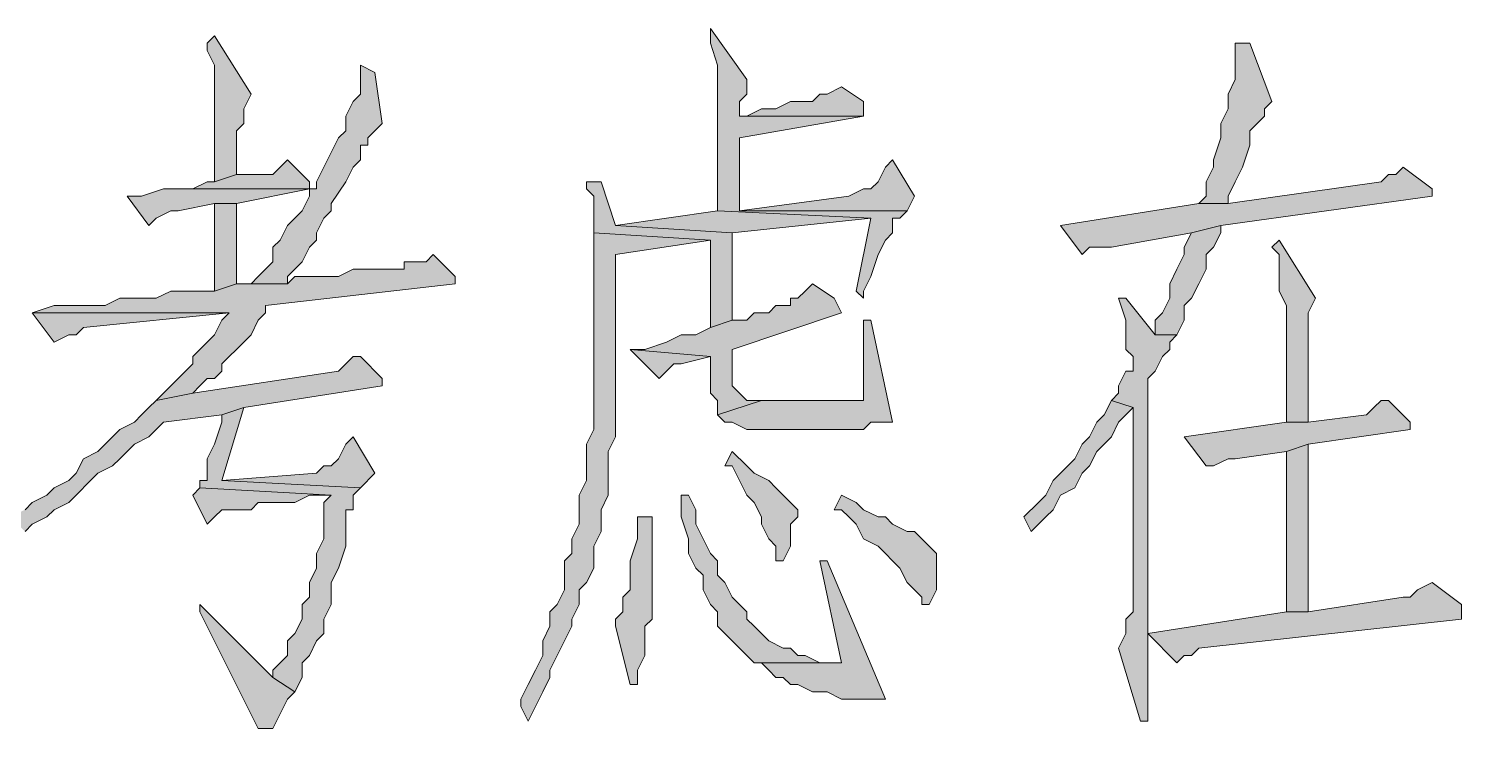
# Model space of a CAD drawing. Header units: millimetres. Extents: x 24 to 410, y 10 to 282.
# Drawn here: x 340.13 to 348.45, y 38.65 to 42.71 of the extents above; entities that cross this region are included whole.
import ezdxf

# ---------------------------------------------------------------- set-up
doc = ezdxf.new("R2010")
doc.units = ezdxf.units.MM

msp = doc.modelspace()

# ---------------------------------------------------------------- hatches: boundary and pattern name
h = msp.add_hatch(color=7)
h.dxf.hatch_style = 2
h.paths.add_polyline_path([(344.085333, 42.714333), (344.085333, 42.629667), (344.127667, 42.502667), (344.127667, 41.656), (345.016667, 41.613667), (344.932, 41.190333), (344.974333, 41.148), (344.974333, 41.190333), (345.016667, 41.275), (345.059, 41.402), (345.101333, 41.486667), (345.143667, 41.529), (345.143667, 41.613667), (345.186, 41.613667), (345.228333, 41.656), (344.254667, 41.656), (344.254667, 41.698333), (344.254667, 42.079333), (344.974333, 42.206333), (344.254667, 42.206333), (344.254667, 42.248667), (344.254667, 42.291), (344.297, 42.333333), (344.297, 42.418)])
h = msp.add_hatch(color=7)
h.dxf.hatch_style = 2
h.paths.add_polyline_path([(341.206667, 42.672), (341.164333, 42.629667), (341.164333, 42.587333), (341.206667, 42.502667), (341.206667, 41.825333), (341.333667, 41.867667), (341.333667, 42.121667), (341.376, 42.164), (341.376, 42.248667), (341.418333, 42.333333)])
h = msp.add_hatch(color=7)
h.dxf.hatch_style = 2
h.paths.add_polyline_path([(347.218, 42.629667), (347.133333, 42.629667), (347.133333, 42.545), (347.133333, 42.418), (347.091, 42.333333), (347.091, 42.248667), (347.048667, 42.164), (347.048667, 42.079333), (347.006333, 41.952333), (347.006333, 41.91), (346.964, 41.825333), (346.964, 41.740667), (346.921667, 41.698333), (347.091, 41.698333), (347.091, 41.740667), (347.133333, 41.825333), (347.175667, 41.91), (347.218, 42.037), (347.218, 42.121667), (347.260333, 42.164), (347.302667, 42.206333), (347.302667, 42.248667), (347.345, 42.291)])
h = msp.add_hatch(color=7)
h.dxf.hatch_style = 2
h.paths.add_polyline_path([(342.053333, 42.502667), (342.053333, 42.333333), (342.011, 42.291), (341.968667, 42.206333), (341.968667, 42.121667), (341.926333, 42.079333), (341.884, 41.994667), (341.841667, 41.91), (341.799333, 41.825333), (341.799333, 41.783), (341.757, 41.783), (340.910333, 41.783), (341.757, 41.783), (341.757, 41.740667), (341.714667, 41.656), (341.672333, 41.613667), (341.63, 41.571333), (341.587667, 41.486667), (341.545333, 41.444333), (341.545333, 41.359667), (341.503, 41.317333), (341.460667, 41.275), (341.418333, 41.232667), (341.63, 41.232667), (341.63, 41.275), (341.672333, 41.317333), (341.714667, 41.359667), (341.757, 41.444333), (341.799333, 41.486667), (341.799333, 41.529), (341.841667, 41.613667), (341.884, 41.656), (341.884, 41.698333), (341.968667, 41.825333), (342.011, 41.91), (342.053333, 41.952333), (342.053333, 42.037), (342.095667, 42.037), (342.095667, 42.079333), (342.138, 42.121667), (342.180333, 42.164), (342.138, 42.460333)])
h = msp.add_hatch(color=7)
h.dxf.hatch_style = 2
h.paths.add_polyline_path([(344.847333, 42.375667), (344.762667, 42.333333), (344.720333, 42.333333), (344.678, 42.291), (344.551, 42.291), (344.466333, 42.248667), (344.381667, 42.248667), (344.297, 42.206333), (344.254667, 42.206333), (344.974333, 42.206333), (344.974333, 42.291)])
h = msp.add_hatch(color=7)
h.dxf.hatch_style = 2
h.paths.add_polyline_path([(341.63, 41.952333), (341.587667, 41.91), (341.545333, 41.867667), (341.333667, 41.867667), (341.206667, 41.825333), (341.164333, 41.825333), (341.079667, 41.783), (340.910333, 41.783), (341.757, 41.783), (341.757, 41.825333)])
h = msp.add_hatch(color=7)
h.dxf.hatch_style = 2
h.paths.add_polyline_path([(345.143667, 41.952333), (345.101333, 41.91), (345.059, 41.825333), (345.016667, 41.783), (344.974333, 41.783), (344.889667, 41.740667), (344.254667, 41.656), (345.228333, 41.656), (345.270667, 41.740667)])
h = msp.add_hatch(color=7)
h.dxf.hatch_style = 2
h.paths.add_polyline_path([(348.107, 41.91), (348.064667, 41.867667), (348.022333, 41.867667), (347.98, 41.825333), (347.091, 41.698333), (346.921667, 41.698333), (346.117333, 41.571333), (346.244333, 41.402), (346.286667, 41.444333), (346.413667, 41.444333), (346.879333, 41.529), (347.048667, 41.571333), (348.276333, 41.740667), (348.276333, 41.783)])
h = msp.add_hatch(color=7)
h.dxf.hatch_style = 2
h.paths.add_polyline_path([(340.910333, 41.783), (340.783333, 41.740667), (340.698667, 41.740667), (340.825667, 41.571333), (340.868, 41.613667), (340.952667, 41.656), (340.995, 41.656), (341.206667, 41.698333), (341.333667, 41.698333), (341.757, 41.783)])
h = msp.add_hatch(color=7)
h.dxf.hatch_style = 2
h.paths.add_polyline_path([(343.450333, 41.825333), (343.365667, 41.825333), (343.365667, 41.783), (343.408, 41.740667), (343.408, 41.529), (344.085333, 41.486667), (344.085333, 40.978667), (344.212333, 41.021), (344.212333, 41.529), (343.535, 41.571333)])
h = msp.add_hatch(color=7)
h.dxf.hatch_style = 2
h.paths.add_polyline_path([(341.333667, 41.698333), (341.206667, 41.698333), (341.206667, 41.190333), (341.333667, 41.232667)])
h = msp.add_hatch(color=7)
h.dxf.hatch_style = 2
h.paths.add_polyline_path([(344.127667, 41.656), (343.535, 41.571333), (344.212333, 41.529), (345.016667, 41.613667)])
h = msp.add_hatch(color=7)
h.dxf.hatch_style = 2
h.paths.add_polyline_path([(343.408, 41.529), (343.408, 40.386), (343.365667, 40.301333), (343.365667, 40.089667), (343.323333, 40.005), (343.323333, 39.835667), (343.281, 39.751), (343.281, 39.666333), (343.238667, 39.624), (343.238667, 39.539333), (343.238667, 39.454667), (343.196333, 39.37), (343.154, 39.327667), (343.154, 39.243), (343.111667, 39.158333), (343.111667, 39.073667), (343.069333, 38.989), (343.027, 38.904333), (342.984667, 38.819667), (342.984667, 38.777333), (343.027, 38.692667), (343.069333, 38.777333), (343.111667, 38.862), (343.154, 38.946667), (343.154, 38.989), (343.196333, 39.073667), (343.238667, 39.158333), (343.281, 39.243), (343.281, 39.285333), (343.323333, 39.37), (343.323333, 39.454667), (343.365667, 39.497), (343.408, 39.581667), (343.408, 39.708667), (343.450333, 39.793333), (343.450333, 39.920333), (343.492667, 40.005), (343.492667, 40.259), (343.535, 40.343667), (343.535, 41.402), (344.085333, 41.486667)])
h = msp.add_hatch(color=7)
h.dxf.hatch_style = 2
h.paths.add_polyline_path([(347.048667, 41.571333), (346.879333, 41.529), (346.837, 41.444333), (346.837, 41.402), (346.794667, 41.317333), (346.752333, 41.232667), (346.752333, 41.148), (346.71, 41.063333), (346.667667, 41.021), (346.667667, 40.936333), (346.794667, 40.936333), (346.837, 41.021), (346.837, 41.105667), (346.879333, 41.148), (346.921667, 41.232667), (346.964, 41.317333), (346.964, 41.402), (347.006333, 41.444333), (347.048667, 41.529)])
h = msp.add_hatch(color=7)
h.dxf.hatch_style = 2
h.paths.add_polyline_path([(347.387333, 41.486667), (347.345, 41.444333), (347.387333, 41.402), (347.387333, 41.190333), (347.429667, 41.105667), (347.429667, 40.428333), (347.556667, 40.428333), (347.556667, 41.063333), (347.599, 41.148)])
h = msp.add_hatch(color=7)
h.dxf.hatch_style = 2
h.paths.add_polyline_path([(342.476667, 41.402), (342.434333, 41.359667), (342.307333, 41.359667), (342.307333, 41.317333), (342.011, 41.317333), (341.926333, 41.275), (341.672333, 41.275), (341.63, 41.232667), (341.418333, 41.232667), (341.333667, 41.232667), (341.206667, 41.190333), (340.952667, 41.190333), (340.868, 41.148), (340.656333, 41.148), (340.571667, 41.105667), (340.275333, 41.105667), (340.148333, 41.063333), (341.291333, 41.063333), (341.249, 41.021), (341.206667, 40.936333), (341.164333, 40.894), (341.122, 40.851667), (341.079667, 40.809333), (341.079667, 40.767), (341.037333, 40.724667), (340.995, 40.682333), (340.952667, 40.64), (340.910333, 40.597667), (340.868, 40.555333), (341.079667, 40.597667), (341.122, 40.64), (341.164333, 40.682333), (341.206667, 40.682333), (341.249, 40.724667), (341.249, 40.767), (341.291333, 40.809333), (341.333667, 40.851667), (341.376, 40.894), (341.418333, 40.936333), (341.460667, 41.021), (341.503, 41.063333), (341.503, 41.105667), (342.603667, 41.232667), (342.603667, 41.275)])
h = msp.add_hatch(color=7)
h.dxf.hatch_style = 2
h.paths.add_polyline_path([(344.678, 41.232667), (344.635667, 41.190333), (344.593333, 41.148), (344.551, 41.148), (344.551, 41.105667), (344.466333, 41.105667), (344.424, 41.063333), (344.339333, 41.063333), (344.297, 41.021), (344.212333, 41.021), (344.085333, 40.978667), (344.000667, 40.936333), (343.916, 40.936333), (343.831333, 40.894), (343.704333, 40.851667), (343.619667, 40.851667), (344.085333, 40.809333), (344.085333, 40.597667), (344.127667, 40.555333), (344.127667, 40.470667), (344.381667, 40.555333), (344.297, 40.555333), (344.254667, 40.597667), (344.212333, 40.64), (344.212333, 40.851667), (344.847333, 41.063333), (344.805, 41.148)])
h = msp.add_hatch(color=7)
h.dxf.hatch_style = 2
h.paths.add_polyline_path([(346.498333, 41.148), (346.456, 41.148), (346.498333, 41.021), (346.498333, 40.851667), (346.540667, 40.809333), (346.540667, 40.724667), (346.498333, 40.724667), (346.456, 40.64), (346.456, 40.597667), (346.413667, 40.555333), (346.540667, 40.513), (346.540667, 39.412333), (346.540667, 39.37), (346.540667, 39.327667), (346.498333, 39.285333), (346.498333, 39.200667), (346.456, 39.116), (346.583, 38.692667), (346.625333, 38.692667), (346.625333, 39.327667), (346.625333, 40.682333), (346.667667, 40.724667), (346.71, 40.809333), (346.752333, 40.851667), (346.752333, 40.894), (346.794667, 40.936333), (346.667667, 40.936333)])
h = msp.add_hatch(color=7)
h.dxf.hatch_style = 2
h.paths.add_polyline_path([(340.148333, 41.063333), (340.275333, 40.894), (340.36, 40.936333), (340.402333, 40.936333), (340.444667, 40.978667), (341.291333, 41.063333)])
h = msp.add_hatch(color=7)
h.dxf.hatch_style = 2
h.paths.add_polyline_path([(345.016667, 41.021), (344.974333, 41.021), (344.974333, 40.555333), (344.381667, 40.555333), (344.127667, 40.470667), (344.17, 40.428333), (344.212333, 40.428333), (344.297, 40.386), (344.974333, 40.386), (345.016667, 40.428333), (345.101333, 40.428333), (345.143667, 40.428333)])
h = msp.add_hatch(color=7)
h.dxf.hatch_style = 2
h.paths.add_polyline_path([(343.619667, 40.851667), (343.789, 40.682333), (343.831333, 40.724667), (343.873667, 40.767), (343.916, 40.767), (344.085333, 40.809333)])
h = msp.add_hatch(color=7)
h.dxf.hatch_style = 2
h.paths.add_polyline_path([(342.053333, 40.809333), (342.011, 40.809333), (341.968667, 40.767), (341.926333, 40.724667), (341.079667, 40.597667), (340.868, 40.555333), (340.825667, 40.513), (340.783333, 40.470667), (340.741, 40.428333), (340.656333, 40.386), (340.614, 40.343667), (340.571667, 40.301333), (340.529333, 40.259), (340.444667, 40.216667), (340.402333, 40.132), (340.36, 40.089667), (340.275333, 40.047333), (340.233, 40.005), (340.148333, 39.962667), (340.106, 39.920333), (340.021333, 39.878), (340.106, 39.793333), (340.148333, 39.835667), (340.233, 39.878), (340.275333, 39.920333), (340.36, 39.962667), (340.402333, 40.005), (340.487, 40.089667), (340.529333, 40.132), (340.614, 40.174333), (340.656333, 40.216667), (340.698667, 40.259), (340.741, 40.301333), (340.825667, 40.343667), (340.868, 40.386), (340.910333, 40.428333), (341.249, 40.470667), (341.376, 40.513), (342.180333, 40.64), (342.180333, 40.682333)])
h = msp.add_hatch(color=7)
h.dxf.hatch_style = 2
h.paths.add_polyline_path([(341.376, 40.513), (341.249, 40.470667), (341.249, 40.428333), (341.206667, 40.301333), (341.164333, 40.216667), (341.164333, 40.089667), (341.122, 40.089667), (341.122, 40.047333), (341.884, 40.005), (341.841667, 39.962667), (341.841667, 39.751), (341.799333, 39.666333), (341.799333, 39.581667), (341.757, 39.497), (341.757, 39.412333), (341.714667, 39.37), (341.714667, 39.285333), (341.672333, 39.200667), (341.63, 39.158333), (341.63, 39.073667), (341.587667, 39.031333), (341.545333, 38.989), (341.545333, 38.946667), (341.672333, 38.862), (341.714667, 38.946667), (341.714667, 39.031333), (341.757, 39.073667), (341.799333, 39.158333), (341.841667, 39.200667), (341.841667, 39.285333), (341.884, 39.37), (341.884, 39.497), (341.926333, 39.581667), (341.968667, 39.708667), (341.968667, 39.920333), (342.011, 39.920333), (342.011, 40.005), (342.053333, 40.047333), (341.249, 40.089667)])
h = msp.add_hatch(color=7)
h.dxf.hatch_style = 2
h.paths.add_polyline_path([(346.413667, 40.555333), (346.371333, 40.470667), (346.329, 40.428333), (346.286667, 40.343667), (346.244333, 40.301333), (346.202, 40.216667), (346.117333, 40.132), (346.075, 40.089667), (346.032667, 40.005), (345.990333, 39.962667), (345.905667, 39.878), (345.948, 39.793333), (346.032667, 39.878), (346.075, 39.920333), (346.117333, 40.005), (346.202, 40.047333), (346.244333, 40.132), (346.286667, 40.174333), (346.329, 40.259), (346.371333, 40.301333), (346.413667, 40.343667), (346.456, 40.428333), (346.498333, 40.470667), (346.540667, 40.513)])
h = msp.add_hatch(color=7)
h.dxf.hatch_style = 2
h.paths.add_polyline_path([(348.022333, 40.555333), (347.98, 40.555333), (347.937667, 40.513), (347.895333, 40.470667), (347.556667, 40.428333), (347.429667, 40.428333), (346.837, 40.343667), (346.964, 40.174333), (347.006333, 40.174333), (347.091, 40.216667), (347.133333, 40.216667), (347.429667, 40.259), (347.556667, 40.301333), (348.149333, 40.386), (348.149333, 40.428333)])
h = msp.add_hatch(color=7)
h.dxf.hatch_style = 2
h.paths.add_polyline_path([(342.011, 40.343667), (341.968667, 40.301333), (341.926333, 40.216667), (341.884, 40.174333), (341.841667, 40.174333), (341.799333, 40.132), (341.249, 40.089667), (342.053333, 40.047333), (342.138, 40.132)])
h = msp.add_hatch(color=7)
h.dxf.hatch_style = 2
h.paths.add_polyline_path([(347.556667, 40.301333), (347.429667, 40.259), (347.429667, 39.327667), (347.556667, 39.327667)])
h = msp.add_hatch(color=7)
h.dxf.hatch_style = 2
h.paths.add_polyline_path([(344.212333, 40.259), (344.17, 40.174333), (344.212333, 40.174333), (344.254667, 40.089667), (344.297, 40.005), (344.339333, 39.962667), (344.381667, 39.878), (344.381667, 39.835667), (344.424, 39.751), (344.466333, 39.708667), (344.466333, 39.624), (344.508667, 39.624), (344.551, 39.708667), (344.551, 39.835667), (344.593333, 39.878), (344.593333, 39.920333), (344.551, 39.962667), (344.508667, 40.005), (344.466333, 40.047333), (344.424, 40.089667), (344.339333, 40.132), (344.297, 40.174333)])
h = msp.add_hatch(color=7)
h.dxf.hatch_style = 2
h.paths.add_polyline_path([(341.122, 40.047333), (341.079667, 40.005), (341.164333, 39.835667), (341.206667, 39.878), (341.249, 39.920333), (341.418333, 39.920333), (341.460667, 39.962667), (341.672333, 39.962667), (341.757, 40.005), (341.884, 40.005)])
h = msp.add_hatch(color=7)
h.dxf.hatch_style = 2
h.paths.add_polyline_path([(343.958333, 40.005), (343.916, 40.005), (343.916, 39.962667), (343.916, 39.878), (343.958333, 39.751), (343.958333, 39.666333), (344.000667, 39.581667), (344.043, 39.539333), (344.043, 39.454667), (344.085333, 39.37), (344.127667, 39.327667), (344.127667, 39.243), (344.17, 39.200667), (344.212333, 39.158333), (344.254667, 39.116), (344.297, 39.073667), (344.339333, 39.031333), (344.847333, 39.031333), (344.762667, 39.031333), (344.720333, 39.031333), (344.635667, 39.073667), (344.593333, 39.073667), (344.551, 39.116), (344.508667, 39.116), (344.424, 39.158333), (344.381667, 39.200667), (344.339333, 39.243), (344.297, 39.285333), (344.297, 39.327667), (344.254667, 39.37), (344.212333, 39.412333), (344.17, 39.497), (344.127667, 39.539333), (344.127667, 39.624), (344.085333, 39.666333), (344.043, 39.751), (344.000667, 39.835667), (344.000667, 39.920333)])
h = msp.add_hatch(color=7)
h.dxf.hatch_style = 2
h.paths.add_polyline_path([(344.847333, 40.005), (344.805, 39.920333), (344.847333, 39.920333), (344.889667, 39.878), (344.932, 39.835667), (344.974333, 39.751), (345.059, 39.708667), (345.101333, 39.666333), (345.143667, 39.624), (345.186, 39.581667), (345.228333, 39.497), (345.270667, 39.454667), (345.313, 39.412333), (345.313, 39.37), (345.355333, 39.37), (345.397667, 39.454667), (345.397667, 39.666333), (345.355333, 39.708667), (345.270667, 39.793333), (345.228333, 39.793333), (345.143667, 39.835667), (345.101333, 39.878), (345.059, 39.878), (344.974333, 39.920333), (344.932, 39.962667)])
h = msp.add_hatch(color=7)
h.dxf.hatch_style = 2
h.paths.add_polyline_path([(343.746667, 39.878), (343.662, 39.878), (343.662, 39.835667), (343.662, 39.751), (343.619667, 39.624), (343.619667, 39.454667), (343.577333, 39.412333), (343.577333, 39.327667), (343.535, 39.285333), (343.535, 39.243), (343.619667, 38.904333), (343.662, 38.904333), (343.662, 38.989), (343.704333, 39.073667), (343.704333, 39.243), (343.746667, 39.285333)])
h = msp.add_hatch(color=7)
h.dxf.hatch_style = 2
h.paths.add_polyline_path([(344.762667, 39.624), (344.720333, 39.624), (344.847333, 39.031333), (344.381667, 39.031333), (344.424, 38.989), (344.466333, 38.946667), (344.508667, 38.946667), (344.551, 38.904333), (344.593333, 38.904333), (344.678, 38.862), (344.762667, 38.862), (344.847333, 38.819667), (345.101333, 38.819667)])
h = msp.add_hatch(color=7)
h.dxf.hatch_style = 2
h.paths.add_polyline_path([(348.276333, 39.497), (348.191667, 39.454667), (348.149333, 39.412333), (348.107, 39.412333), (347.556667, 39.327667), (347.429667, 39.327667), (346.625333, 39.200667), (346.794667, 39.031333), (346.837, 39.073667), (346.879333, 39.073667), (346.921667, 39.116), (348.445667, 39.285333), (348.445667, 39.37)])
h = msp.add_hatch(color=7)
h.dxf.hatch_style = 2
h.paths.add_polyline_path([(341.122, 39.37), (341.122, 39.327667), (341.460667, 38.650333), (341.545333, 38.650333), (341.587667, 38.735), (341.63, 38.819667), (341.672333, 38.862), (341.545333, 38.946667)])

# ---------------------------------------------------------------- linework, layer by layer
at = {"color": 7, "lineweight": 0}
for points in [[(344.085333, 42.714333), (344.085333, 42.629667), (344.127667, 42.502667), (344.127667, 41.656), (345.016667, 41.613667), (344.932, 41.190333), (344.974333, 41.148), (344.974333, 41.190333), (345.016667, 41.275), (345.059, 41.402), (345.101333, 41.486667), (345.143667, 41.529), (345.143667, 41.613667), (345.186, 41.613667), (345.228333, 41.656), (344.254667, 41.656), (344.254667, 41.698333), (344.254667, 42.079333), (344.974333, 42.206333), (344.254667, 42.206333), (344.254667, 42.248667), (344.254667, 42.291), (344.297, 42.333333), (344.297, 42.418)], [(341.206667, 42.672), (341.164333, 42.629667), (341.164333, 42.587333), (341.206667, 42.502667), (341.206667, 41.825333), (341.333667, 41.867667), (341.333667, 42.121667), (341.376, 42.164), (341.376, 42.248667), (341.418333, 42.333333)], [(347.218, 42.629667), (347.133333, 42.629667), (347.133333, 42.545), (347.133333, 42.418), (347.091, 42.333333), (347.091, 42.248667), (347.048667, 42.164), (347.048667, 42.079333), (347.006333, 41.952333), (347.006333, 41.91), (346.964, 41.825333), (346.964, 41.740667), (346.921667, 41.698333), (347.091, 41.698333), (347.091, 41.740667), (347.133333, 41.825333), (347.175667, 41.91), (347.218, 42.037), (347.218, 42.121667), (347.260333, 42.164), (347.302667, 42.206333), (347.302667, 42.248667), (347.345, 42.291)], [(342.053333, 42.502667), (342.053333, 42.333333), (342.011, 42.291), (341.968667, 42.206333), (341.968667, 42.121667), (341.926333, 42.079333), (341.884, 41.994667), (341.841667, 41.91), (341.799333, 41.825333), (341.799333, 41.783), (341.757, 41.783), (340.910333, 41.783), (341.757, 41.783), (341.757, 41.740667), (341.714667, 41.656), (341.672333, 41.613667), (341.63, 41.571333), (341.587667, 41.486667), (341.545333, 41.444333), (341.545333, 41.359667), (341.503, 41.317333), (341.460667, 41.275), (341.418333, 41.232667), (341.63, 41.232667), (341.63, 41.275), (341.672333, 41.317333), (341.714667, 41.359667), (341.757, 41.444333), (341.799333, 41.486667), (341.799333, 41.529), (341.841667, 41.613667), (341.884, 41.656), (341.884, 41.698333), (341.968667, 41.825333), (342.011, 41.91), (342.053333, 41.952333), (342.053333, 42.037), (342.095667, 42.037), (342.095667, 42.079333), (342.138, 42.121667), (342.180333, 42.164), (342.138, 42.460333)], [(344.847333, 42.375667), (344.762667, 42.333333), (344.720333, 42.333333), (344.678, 42.291), (344.551, 42.291), (344.466333, 42.248667), (344.381667, 42.248667), (344.297, 42.206333), (344.254667, 42.206333), (344.974333, 42.206333), (344.974333, 42.291)], [(341.63, 41.952333), (341.587667, 41.91), (341.545333, 41.867667), (341.333667, 41.867667), (341.206667, 41.825333), (341.164333, 41.825333), (341.079667, 41.783), (340.910333, 41.783), (341.757, 41.783), (341.757, 41.825333)], [(345.143667, 41.952333), (345.101333, 41.91), (345.059, 41.825333), (345.016667, 41.783), (344.974333, 41.783), (344.889667, 41.740667), (344.254667, 41.656), (345.228333, 41.656), (345.270667, 41.740667)], [(348.107, 41.91), (348.064667, 41.867667), (348.022333, 41.867667), (347.98, 41.825333), (347.091, 41.698333), (346.921667, 41.698333), (346.117333, 41.571333), (346.244333, 41.402), (346.286667, 41.444333), (346.413667, 41.444333), (346.879333, 41.529), (347.048667, 41.571333), (348.276333, 41.740667), (348.276333, 41.783)], [(340.910333, 41.783), (340.783333, 41.740667), (340.698667, 41.740667), (340.825667, 41.571333), (340.868, 41.613667), (340.952667, 41.656), (340.995, 41.656), (341.206667, 41.698333), (341.333667, 41.698333), (341.757, 41.783)], [(343.450333, 41.825333), (343.365667, 41.825333), (343.365667, 41.783), (343.408, 41.740667), (343.408, 41.529), (344.085333, 41.486667), (344.085333, 40.978667), (344.212333, 41.021), (344.212333, 41.529), (343.535, 41.571333)], [(341.333667, 41.698333), (341.206667, 41.698333), (341.206667, 41.190333), (341.333667, 41.232667)], [(344.127667, 41.656), (343.535, 41.571333), (344.212333, 41.529), (345.016667, 41.613667)], [(343.408, 41.529), (343.408, 40.386), (343.365667, 40.301333), (343.365667, 40.089667), (343.323333, 40.005), (343.323333, 39.835667), (343.281, 39.751), (343.281, 39.666333), (343.238667, 39.624), (343.238667, 39.539333), (343.238667, 39.454667), (343.196333, 39.37), (343.154, 39.327667), (343.154, 39.243), (343.111667, 39.158333), (343.111667, 39.073667), (343.069333, 38.989), (343.027, 38.904333), (342.984667, 38.819667), (342.984667, 38.777333), (343.027, 38.692667), (343.069333, 38.777333), (343.111667, 38.862), (343.154, 38.946667), (343.154, 38.989), (343.196333, 39.073667), (343.238667, 39.158333), (343.281, 39.243), (343.281, 39.285333), (343.323333, 39.37), (343.323333, 39.454667), (343.365667, 39.497), (343.408, 39.581667), (343.408, 39.708667), (343.450333, 39.793333), (343.450333, 39.920333), (343.492667, 40.005), (343.492667, 40.259), (343.535, 40.343667), (343.535, 41.402), (344.085333, 41.486667)], [(347.048667, 41.571333), (346.879333, 41.529), (346.837, 41.444333), (346.837, 41.402), (346.794667, 41.317333), (346.752333, 41.232667), (346.752333, 41.148), (346.71, 41.063333), (346.667667, 41.021), (346.667667, 40.936333), (346.794667, 40.936333), (346.837, 41.021), (346.837, 41.105667), (346.879333, 41.148), (346.921667, 41.232667), (346.964, 41.317333), (346.964, 41.402), (347.006333, 41.444333), (347.048667, 41.529)], [(347.387333, 41.486667), (347.345, 41.444333), (347.387333, 41.402), (347.387333, 41.190333), (347.429667, 41.105667), (347.429667, 40.428333), (347.556667, 40.428333), (347.556667, 41.063333), (347.599, 41.148)], [(342.476667, 41.402), (342.434333, 41.359667), (342.307333, 41.359667), (342.307333, 41.317333), (342.011, 41.317333), (341.926333, 41.275), (341.672333, 41.275), (341.63, 41.232667), (341.418333, 41.232667), (341.333667, 41.232667), (341.206667, 41.190333), (340.952667, 41.190333), (340.868, 41.148), (340.656333, 41.148), (340.571667, 41.105667), (340.275333, 41.105667), (340.148333, 41.063333), (341.291333, 41.063333), (341.249, 41.021), (341.206667, 40.936333), (341.164333, 40.894), (341.122, 40.851667), (341.079667, 40.809333), (341.079667, 40.767), (341.037333, 40.724667), (340.995, 40.682333), (340.952667, 40.64), (340.910333, 40.597667), (340.868, 40.555333), (341.079667, 40.597667), (341.122, 40.64), (341.164333, 40.682333), (341.206667, 40.682333), (341.249, 40.724667), (341.249, 40.767), (341.291333, 40.809333), (341.333667, 40.851667), (341.376, 40.894), (341.418333, 40.936333), (341.460667, 41.021), (341.503, 41.063333), (341.503, 41.105667), (342.603667, 41.232667), (342.603667, 41.275)], [(344.678, 41.232667), (344.635667, 41.190333), (344.593333, 41.148), (344.551, 41.148), (344.551, 41.105667), (344.466333, 41.105667), (344.424, 41.063333), (344.339333, 41.063333), (344.297, 41.021), (344.212333, 41.021), (344.085333, 40.978667), (344.000667, 40.936333), (343.916, 40.936333), (343.831333, 40.894), (343.704333, 40.851667), (343.619667, 40.851667), (344.085333, 40.809333), (344.085333, 40.597667), (344.127667, 40.555333), (344.127667, 40.470667), (344.381667, 40.555333), (344.297, 40.555333), (344.254667, 40.597667), (344.212333, 40.64), (344.212333, 40.851667), (344.847333, 41.063333), (344.805, 41.148)], [(346.498333, 41.148), (346.456, 41.148), (346.498333, 41.021), (346.498333, 40.851667), (346.540667, 40.809333), (346.540667, 40.724667), (346.498333, 40.724667), (346.456, 40.64), (346.456, 40.597667), (346.413667, 40.555333), (346.540667, 40.513), (346.540667, 39.412333), (346.540667, 39.37), (346.540667, 39.327667), (346.498333, 39.285333), (346.498333, 39.200667), (346.456, 39.116), (346.583, 38.692667), (346.625333, 38.692667), (346.625333, 39.327667), (346.625333, 40.682333), (346.667667, 40.724667), (346.71, 40.809333), (346.752333, 40.851667), (346.752333, 40.894), (346.794667, 40.936333), (346.667667, 40.936333)], [(340.148333, 41.063333), (340.275333, 40.894), (340.36, 40.936333), (340.402333, 40.936333), (340.444667, 40.978667), (341.291333, 41.063333)], [(345.016667, 41.021), (344.974333, 41.021), (344.974333, 40.555333), (344.381667, 40.555333), (344.127667, 40.470667), (344.17, 40.428333), (344.212333, 40.428333), (344.297, 40.386), (344.974333, 40.386), (345.016667, 40.428333), (345.101333, 40.428333), (345.143667, 40.428333)], [(343.619667, 40.851667), (343.789, 40.682333), (343.831333, 40.724667), (343.873667, 40.767), (343.916, 40.767), (344.085333, 40.809333)], [(341.376, 40.513), (341.249, 40.470667), (341.249, 40.428333), (341.206667, 40.301333), (341.164333, 40.216667), (341.164333, 40.089667), (341.122, 40.089667), (341.122, 40.047333), (341.884, 40.005), (341.841667, 39.962667), (341.841667, 39.751), (341.799333, 39.666333), (341.799333, 39.581667), (341.757, 39.497), (341.757, 39.412333), (341.714667, 39.37), (341.714667, 39.285333), (341.672333, 39.200667), (341.63, 39.158333), (341.63, 39.073667), (341.587667, 39.031333), (341.545333, 38.989), (341.545333, 38.946667), (341.672333, 38.862), (341.714667, 38.946667), (341.714667, 39.031333), (341.757, 39.073667), (341.799333, 39.158333), (341.841667, 39.200667), (341.841667, 39.285333), (341.884, 39.37), (341.884, 39.497), (341.926333, 39.581667), (341.968667, 39.708667), (341.968667, 39.920333), (342.011, 39.920333), (342.011, 40.005), (342.053333, 40.047333), (341.249, 40.089667)], [(346.413667, 40.555333), (346.371333, 40.470667), (346.329, 40.428333), (346.286667, 40.343667), (346.244333, 40.301333), (346.202, 40.216667), (346.117333, 40.132), (346.075, 40.089667), (346.032667, 40.005), (345.990333, 39.962667), (345.905667, 39.878), (345.948, 39.793333), (346.032667, 39.878), (346.075, 39.920333), (346.117333, 40.005), (346.202, 40.047333), (346.244333, 40.132), (346.286667, 40.174333), (346.329, 40.259), (346.371333, 40.301333), (346.413667, 40.343667), (346.456, 40.428333), (346.498333, 40.470667), (346.540667, 40.513)], [(348.022333, 40.555333), (347.98, 40.555333), (347.937667, 40.513), (347.895333, 40.470667), (347.556667, 40.428333), (347.429667, 40.428333), (346.837, 40.343667), (346.964, 40.174333), (347.006333, 40.174333), (347.091, 40.216667), (347.133333, 40.216667), (347.429667, 40.259), (347.556667, 40.301333), (348.149333, 40.386), (348.149333, 40.428333)], [(342.011, 40.343667), (341.968667, 40.301333), (341.926333, 40.216667), (341.884, 40.174333), (341.841667, 40.174333), (341.799333, 40.132), (341.249, 40.089667), (342.053333, 40.047333), (342.138, 40.132)], [(347.556667, 40.301333), (347.429667, 40.259), (347.429667, 39.327667), (347.556667, 39.327667)], [(344.212333, 40.259), (344.17, 40.174333), (344.212333, 40.174333), (344.254667, 40.089667), (344.297, 40.005), (344.339333, 39.962667), (344.381667, 39.878), (344.381667, 39.835667), (344.424, 39.751), (344.466333, 39.708667), (344.466333, 39.624), (344.508667, 39.624), (344.551, 39.708667), (344.551, 39.835667), (344.593333, 39.878), (344.593333, 39.920333), (344.551, 39.962667), (344.508667, 40.005), (344.466333, 40.047333), (344.424, 40.089667), (344.339333, 40.132), (344.297, 40.174333)], [(341.122, 40.047333), (341.079667, 40.005), (341.164333, 39.835667), (341.206667, 39.878), (341.249, 39.920333), (341.418333, 39.920333), (341.460667, 39.962667), (341.672333, 39.962667), (341.757, 40.005), (341.884, 40.005)], [(343.958333, 40.005), (343.916, 40.005), (343.916, 39.962667), (343.916, 39.878), (343.958333, 39.751), (343.958333, 39.666333), (344.000667, 39.581667), (344.043, 39.539333), (344.043, 39.454667), (344.085333, 39.37), (344.127667, 39.327667), (344.127667, 39.243), (344.17, 39.200667), (344.212333, 39.158333), (344.254667, 39.116), (344.297, 39.073667), (344.339333, 39.031333), (344.847333, 39.031333), (344.762667, 39.031333), (344.720333, 39.031333), (344.635667, 39.073667), (344.593333, 39.073667), (344.551, 39.116), (344.508667, 39.116), (344.424, 39.158333), (344.381667, 39.200667), (344.339333, 39.243), (344.297, 39.285333), (344.297, 39.327667), (344.254667, 39.37), (344.212333, 39.412333), (344.17, 39.497), (344.127667, 39.539333), (344.127667, 39.624), (344.085333, 39.666333), (344.043, 39.751), (344.000667, 39.835667), (344.000667, 39.920333)], [(344.847333, 40.005), (344.805, 39.920333), (344.847333, 39.920333), (344.889667, 39.878), (344.932, 39.835667), (344.974333, 39.751), (345.059, 39.708667), (345.101333, 39.666333), (345.143667, 39.624), (345.186, 39.581667), (345.228333, 39.497), (345.270667, 39.454667), (345.313, 39.412333), (345.313, 39.37), (345.355333, 39.37), (345.397667, 39.454667), (345.397667, 39.666333), (345.355333, 39.708667), (345.270667, 39.793333), (345.228333, 39.793333), (345.143667, 39.835667), (345.101333, 39.878), (345.059, 39.878), (344.974333, 39.920333), (344.932, 39.962667)], [(343.746667, 39.878), (343.662, 39.878), (343.662, 39.835667), (343.662, 39.751), (343.619667, 39.624), (343.619667, 39.454667), (343.577333, 39.412333), (343.577333, 39.327667), (343.535, 39.285333), (343.535, 39.243), (343.619667, 38.904333), (343.662, 38.904333), (343.662, 38.989), (343.704333, 39.073667), (343.704333, 39.243), (343.746667, 39.285333)], [(344.762667, 39.624), (344.720333, 39.624), (344.847333, 39.031333), (344.381667, 39.031333), (344.424, 38.989), (344.466333, 38.946667), (344.508667, 38.946667), (344.551, 38.904333), (344.593333, 38.904333), (344.678, 38.862), (344.762667, 38.862), (344.847333, 38.819667), (345.101333, 38.819667)], [(348.276333, 39.497), (348.191667, 39.454667), (348.149333, 39.412333), (348.107, 39.412333), (347.556667, 39.327667), (347.429667, 39.327667), (346.625333, 39.200667), (346.794667, 39.031333), (346.837, 39.073667), (346.879333, 39.073667), (346.921667, 39.116), (348.445667, 39.285333), (348.445667, 39.37)], [(341.122, 39.37), (341.122, 39.327667), (341.460667, 38.650333), (341.545333, 38.650333), (341.587667, 38.735), (341.63, 38.819667), (341.672333, 38.862), (341.545333, 38.946667)]]:
    msp.add_lwpolyline(points, close=True, dxfattribs=at)
msp.add_lwpolyline([(340.106, 39.793333), (340.148333, 39.835667), (340.233, 39.878), (340.275333, 39.920333), (340.36, 39.962667), (340.402333, 40.005), (340.487, 40.089667), (340.529333, 40.132), (340.614, 40.174333), (340.656333, 40.216667), (340.698667, 40.259), (340.741, 40.301333), (340.825667, 40.343667), (340.868, 40.386), (340.910333, 40.428333), (341.249, 40.470667), (341.376, 40.513), (342.180333, 40.64), (342.180333, 40.682333), (342.053333, 40.809333), (342.011, 40.809333), (341.968667, 40.767), (341.926333, 40.724667), (341.079667, 40.597667), (340.868, 40.555333), (340.825667, 40.513), (340.783333, 40.470667), (340.741, 40.428333), (340.656333, 40.386), (340.614, 40.343667), (340.571667, 40.301333), (340.529333, 40.259), (340.444667, 40.216667), (340.402333, 40.132), (340.36, 40.089667), (340.275333, 40.047333), (340.233, 40.005), (340.148333, 39.962667), (340.106, 39.920333)], dxfattribs=at)

doc.saveas('drawing.dxf')
